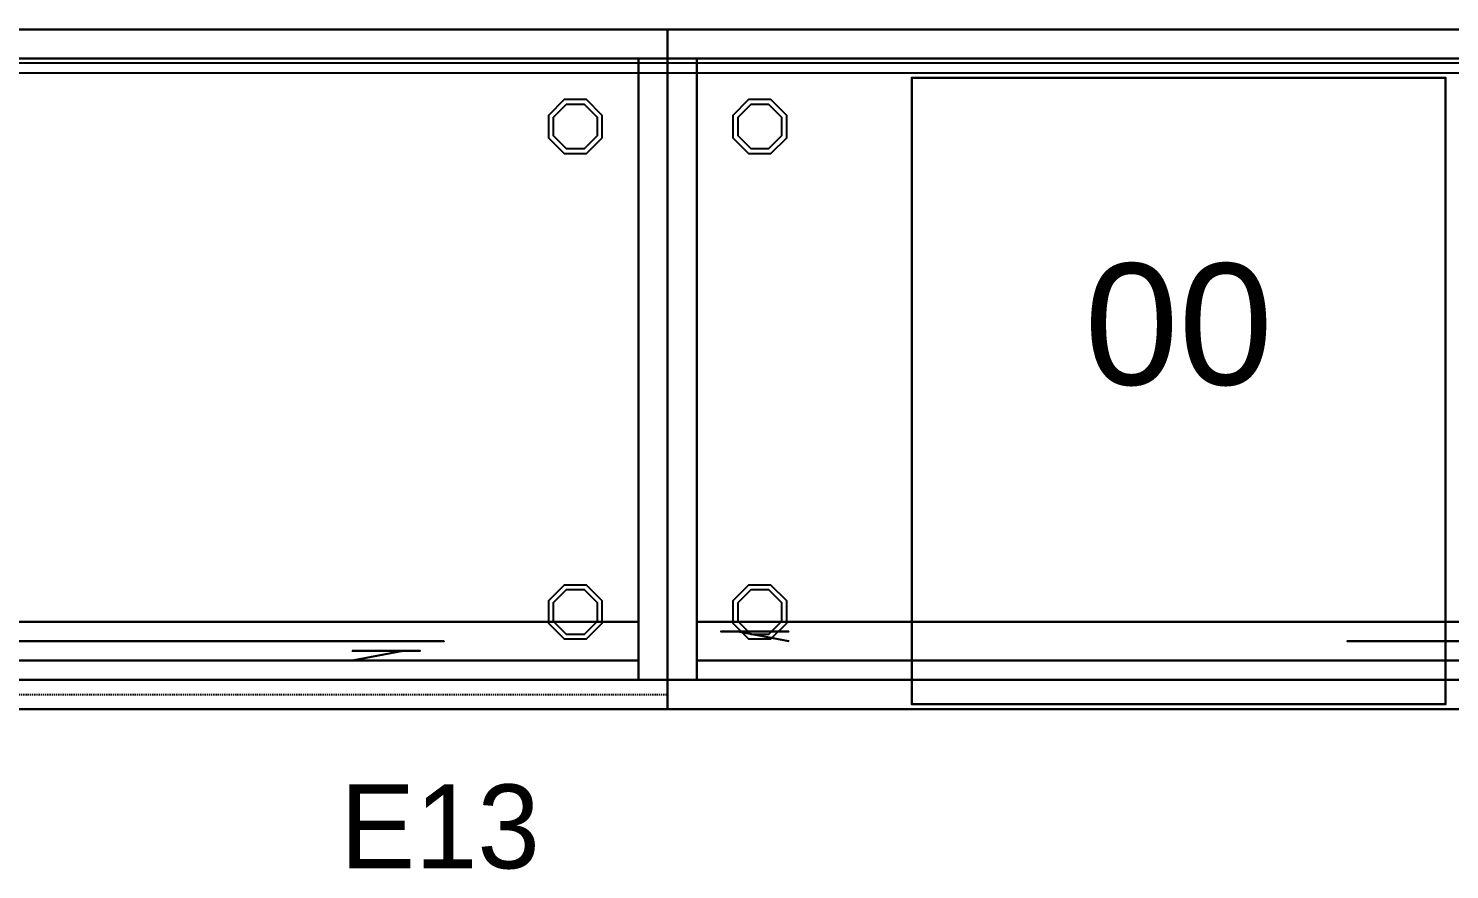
# Model space of a CAD drawing. Header units: millimetres. Extents: x 38967 to 51721, y 49836 to 53207.
# Drawn here: x 48869.7 to 49016.1, y 52231.2 to 52317.8 of the extents above; entities that cross this region are included whole.
import ezdxf
from ezdxf.enums import TextEntityAlignment as Align

# ---------------------------------------------------------------- set-up
doc = ezdxf.new("R2010")
doc.units = ezdxf.units.MM
doc.header["$LTSCALE"] = 5
doc.linetypes.add('NASCOSTA', pattern=[0.375, 0.25, -0.125])
for name, color, linetype in [('200-EquipBlack-3d', 250, 'Continuous'), ('200-EquipBorder-2d', 9, 'Continuous'), ('200-EquipID-2d', 7, 'Continuous'), ('200-EquipInternal-2d', 252, 'Continuous'), ('200-EquipSteel-3d', 9, 'Continuous'), ('HG-001 Duvar', 6, 'Continuous')]:
    doc.layers.add(name, color=color, linetype=linetype)
doc.layers.add('200-InsPoint-3D', color=3, linetype='Continuous', plot=False)
doc.styles.add('Arial', font='arial.ttf')
doc.styles.add('ROMANS', font='micross.ttf')
doc.styles.add('TAKSİM', font='GOTHIC.TTF', dxfattribs={"height": 20})

# ---------------------------------------------------------------- blocks, each defined once
blk = doc.blocks.new('MTN1810P')
at = {"layer": '200-EquipBlack-3d', "extrusion": (0, -1, 0)}
for points, elevation in [([(125, 525), (55, 525), (55, 725), (125, 725)], 620), ([(1475, 525), (1545, 525), (1545, 725), (1475, 725)], 640)]:
    blk.add_lwpolyline(points, close=True, dxfattribs=dict(at, elevation=elevation))
at = {"layer": '200-EquipBlack-3d'}
for points in [[(72.5, -620, 525), (72.5, -620, 725), (55, -620, 725), (55, -620, 525)], [(125, -630, 725), (125, -630, 525), (72.5, -620, 525), (72.5, -620, 725)], [(1475, -650, 725), (1475, -650, 525), (1527.5, -640, 525), (1527.5, -640, 725)], [(1527.5, -640, 525), (1527.5, -640, 725), (1545, -640, 725), (1545, -640, 525)]]:
    blk.add_3dface(points, dxfattribs=at)
at = {"layer": '200-EquipBorder-2d'}
blk.add_lwpolyline([(0, 0), (1800, 0), (1800, -700), (0, -700)], close=True, dxfattribs=at)
at = {"layer": '200-EquipInternal-2d'}
blk.add_line((0, -30), (1800, -30), dxfattribs=at)
at = {"layer": '200-EquipInternal-2d', "linetype": 'NASCOSTA'}
blk.add_lwpolyline([(0, -670), (900, -670), (900, -685), (1800, -685)], dxfattribs=at)
at = {"layer": '200-EquipSteel-3d'}
for p, q in [((0, -700, 850), (0, 0, 850)), ((1800, -700, 850), (1800, 0, 850)), ((0, -700, 900), (0, -45, 900)), ((1800, -700, 900), (1800, -45, 900))]:
    blk.add_line(p, q, dxfattribs=at)
at = {"layer": '200-EquipSteel-3d', "elevation": 50}
for points in [[(83.5, -72.3), (67.3, -88.5), (67.3, -111.5), (83.5, -127.7), (106.5, -127.7), (122.7, -111.5), (122.7, -88.5), (106.5, -72.3)], [(1693.5, -72.3), (1677.3, -88.5), (1677.3, -111.5), (1693.5, -127.7), (1716.5, -127.7), (1732.7, -111.5), (1732.7, -88.5), (1716.5, -72.3)], [(83.5, -572.3), (67.3, -588.5), (67.3, -611.5), (83.5, -627.7), (106.5, -627.7), (122.7, -611.5), (122.7, -588.5), (106.5, -572.3)], [(1693.5, -572.3), (1677.3, -588.5), (1677.3, -611.5), (1693.5, -627.7), (1716.5, -627.7), (1732.7, -611.5), (1732.7, -588.5), (1716.5, -572.3)]]:
    blk.add_lwpolyline(points, close=True, dxfattribs=at)
at = {"layer": '200-EquipSteel-3d'}
for points in [[(85.6, -77.3), (72.3, -90.6), (72.3, -109.4), (85.6, -122.7), (104.4, -122.7), (117.7, -109.4), (117.7, -90.6), (104.4, -77.3)], [(1695.6, -77.3), (1682.3, -90.6), (1682.3, -109.4), (1695.6, -122.7), (1714.4, -122.7), (1727.7, -109.4), (1727.7, -90.6), (1714.4, -77.3)], [(85.6, -577.3), (72.3, -590.6), (72.3, -609.4), (85.6, -622.7), (104.4, -622.7), (117.7, -609.4), (117.7, -590.6), (104.4, -577.3)], [(1695.6, -577.3), (1682.3, -590.6), (1682.3, -609.4), (1695.6, -622.7), (1714.4, -622.7), (1727.7, -609.4), (1727.7, -590.6), (1714.4, -577.3)]]:
    blk.add_lwpolyline(points, close=True, dxfattribs=at)
at = {"layer": '200-EquipSteel-3d', "extrusion": (0, -1, 0)}
for points, elevation in [([(30, 240), (920, 240), (920, 810), (30, 810)], 610), ([(1570, 240), (700, 240), (700, 810), (1570, 810)], 630)]:
    blk.add_lwpolyline(points, close=True, dxfattribs=dict(at, elevation=elevation))
at = {"layer": '200-EquipSteel-3d'}
for points in [[(1800, 0, 850), (1800, -700, 850), (0, -700, 850), (0, 0, 850)], [(1800, 0, 850), (1800, 0, 240), (0, 0, 240), (0, 0, 850)], [(0, -30, 1000), (1800, -30, 1000), (1800, 0, 1000), (0, 0, 1000)], [(0, 0, 1000), (0, 0, 850), (1800, 0, 850), (1800, 0, 1000)], [(1800, 0, 850), (1800, -30, 850), (1800, -30, 240), (1800, 0, 240)], [(0, -30, 240), (0, 0, 240), (0, 0, 850), (0, -30, 850)], [(0, 0, 850), (0, -30, 850), (1800, -30, 850), (1800, 0, 850)], [(1800, 0, 240), (1800, -30, 240), (0, -30, 240), (0, 0, 240)], [(0, -670, 200), (0, -30, 200), (0, -30, 850), (0, -670, 850)], [(0, -30, 200), (30, -30, 200), (30, -30, 850), (0, -30, 850)], [(0, -670, 200), (30, -670, 200), (30, -30, 200), (0, -30, 200)], [(0, -670, 850), (30, -670, 850), (30, -30, 850), (0, -30, 850)], [(0, -30, 850), (0, -30, 240), (1800, -30, 240), (1800, -30, 850)], [(0, -30, 1000), (1800, -30, 1000), (1800, -30, 915), (0, -30, 915)], [(0, -30, 915), (0, -34.4, 904.4), (1800, -34.4, 904.4), (1800, -30, 915)], [(0, -45, 900), (0, -34.4, 904.4), (1800, -34.4, 904.4), (1800, -45, 900)], [(30, -670, 200), (30, -30, 200), (30, -30, 850), (30, -670, 850)], [(30, -610, 530), (30, -30, 530), (1770, -30, 530), (1770, -610, 530)], [(1770, -30, 490), (30, -30, 490), (30, -30, 530), (1770, -30, 530)], [(30, -610, 490), (30, -30, 490), (30, -30, 530), (30, -610, 530)], [(30, -670, 240), (30, -30, 240), (1770, -30, 240), (1770, -670, 240)], [(1770, -670, 200), (1770, -30, 200), (30, -30, 200), (30, -670, 200)], [(30, -30, 200), (30, -30, 240), (1770, -30, 240), (1770, -30, 200)], [(1770, -670, 850), (1800, -670, 850), (1800, -30, 850), (1770, -30, 850)], [(1770, -670, 200), (1800, -670, 200), (1800, -30, 200), (1770, -30, 200)], [(1770, -30, 200), (1800, -30, 200), (1800, -30, 850), (1770, -30, 850)], [(1770, -670, 200), (1770, -30, 200), (1770, -30, 850), (1770, -670, 850)], [(1770, -610, 530), (1770, -610, 490), (1770, -30, 490), (1770, -30, 530)], [(1800, -670, 200), (1800, -30, 200), (1800, -30, 850), (1800, -670, 850)], [(1770, -610, 530), (30, -610, 530), (30, -610, 490), (1770, -610, 490)], [(30, -670, 810), (1770, -670, 810), (1770, -650, 810), (30, -650, 810)], [(30, -650, 850), (30, -650, 810), (1770, -650, 810), (1770, -650, 850)], [(1770, -650, 850), (1770, -670, 850), (30, -670, 850), (30, -650, 850)], [(0, -670, 200), (30, -670, 200), (30, -670, 850), (0, -670, 850)], [(1770, -670, 850), (1770, -670, 810), (30, -670, 810), (30, -670, 850)], [(30, -670, 850), (30, -670, 810), (1770, -670, 810), (1770, -670, 850)], [(30, -670, 850), (30, -670, 810), (1770, -670, 810), (1770, -670, 850)], [(1770, -670, 240), (1770, -670, 200), (30, -670, 200), (30, -670, 240)], [(1770, -670, 200), (1800, -670, 200), (1800, -670, 850), (1770, -670, 850)], [(1800, -700, 900), (0, -700, 900), (0, -700, 850), (1800, -700, 850)]]:
    blk.add_3dface(points, dxfattribs=at)
at = {"layer": '200-EquipSteel-3d', "invisible_edges": 15}
for points in [[(1800, 0, 900), (0, 0, 900), (0, -700, 900), (1800, -700, 900)], [(0, 0, 850), (0, -700, 850), (0, -700, 900), (0, 0, 900)], [(0, 0, 900), (0, 0, 1000), (0, -30, 1000), (0, -30, 900)], [(1800, 0, 850), (1800, -700, 850), (1800, -700, 900), (1800, 0, 900)], [(1800, 0, 900), (1800, 0, 1000), (1800, -30, 1000), (1800, -30, 900)], [(0, -30, 900), (0, -30, 915), (0, -34.4, 904.4), (0, -45, 900)], [(1800, -30, 900), (1800, -30, 915), (1800, -34.4, 904.4), (1800, -45, 900)], [(920, -630, 240), (125, -630, 525), (55, -630, 525), (30, -630, 240)], [(55, -630, 525), (30, -630, 240), (30, -630, 810), (55, -630, 725)], [(30, -630, 810), (55, -630, 725), (125, -630, 725), (920, -630, 810)], [(125, -630, 725), (920, -630, 810), (920, -630, 240), (125, -630, 525)], [(1475, -650, 725), (700, -650, 810), (700, -650, 240), (1475, -650, 525)], [(1570, -650, 810), (1545, -650, 725), (1475, -650, 725), (700, -650, 810)], [(700, -650, 240), (1475, -650, 525), (1545, -650, 525), (1570, -650, 240)], [(1545, -650, 525), (1570, -650, 240), (1570, -650, 810), (1545, -650, 725)]]:
    blk.add_3dface(points, dxfattribs=at)
at = {"layer": '200-InsPoint-3D'}
for p in [(0, 0), (1800, 0), (0, -700), (1800, -700)]:
    blk.add_point(p, dxfattribs=at)
blk.add_attdef('DISTANG', (0, 0), '', height=1, dxfattribs=at)
blk = doc.blocks.new('Sobstitute')
at = {"layer": '200-EquipBorder-2d', "color": 4}
blk.add_lwpolyline([(0, -1), (1, -1), (1, 0), (0, 0)], close=True, dxfattribs=at)
at = {"layer": '200-InsPoint-3D'}
for p in [(0, 0), (1, 0), (0, -1), (1, -1)]:
    blk.add_point(p, dxfattribs=at)
at = {"layer": '200-EquipSteel-3d'}
mesh = blk.add_polyface(dxfattribs=at)
corners = [(0, -1), (1, -1), (1, 0), (0, 0), (0, -1, 1), (1, -1, 1), (1, 0, 1), (0, 0, 1)]
mesh.append_faces([[corners[k] for k in face] for face in [(0, 3, 2, 1), (4, 5, 6, 7), (0, 1, 5, 4), (3, 7, 6, 2), (0, 4, 7, 3), (1, 2, 6, 5)]])
blk = doc.blocks.new('attrib')
at = {"layer": '200-EquipID-2d', "style": 'Arial'}
blk.add_attdef('POS', text='', height=2.5, dxfattribs=at).set_placement((0, 0, -1), align=Align.MIDDLE)
at = {"layer": '200-EquipID-2d', "style": 'ROMANS', "flags": 1}
for tag, p in [('ZONA', (0, -4.905, -2)), ('EQUIPMENTDATA', (0, -7.89, -2)), ('LONGDESCR', (0, -11.302, -2)), ('EQUIPMENTCONN', (0, -14.714, -2)), ('ACCESSORYDATA', (0, -18.552, -2)), ('ACCESSORYCONN', (0, -21.857, -2))]:
    blk.add_attdef(tag, text='', height=2.5, dxfattribs=at).set_placement(p, align=Align.CENTER)

msp = doc.modelspace()

# ---------------------------------------------------------------- linework, layer by layer
at = {"layer": 'HG-001 Duvar'}
msp.add_line((49131.34, 52317.74), (48573.34, 52317.74), dxfattribs=at)

# ---------------------------------------------------------------- block references
at = {"xscale": 0.1000000000003638, "yscale": 0.09999999999854481, "zscale": 0.1000000000003638}
msp.add_blockref('MTN1810P', (48755.54, 52317.74), dxfattribs=at)
msp.add_blockref('MTN1810P', (48935.54, 52317.74), dxfattribs=at).add_auto_attribs({'DISTANG': '1345.258714295223^I5.550455852153939'})
at = {"xscale": 55, "yscale": 64.5, "zscale": 50, "rotation": 180}
msp.add_blockref('Sobstitute', (49015.69, 52248.25), dxfattribs=at)
at = {"layer": '200-EquipID-2d'}
ref = msp.add_blockref('attrib', (48988.19, 52287.39), dxfattribs=dict(at, xscale=5, yscale=5, zscale=5))
ref.add_attrib('POS', '00', dxfattribs={"color": 7, "height": 12.5, "style": 'Arial'}).set_placement((48988.19, 52287.39, -5), align=Align.MIDDLE)

# ---------------------------------------------------------------- texts
at = {"style": 'TAKSİM'}
msp.add_text('E13', height=8.64, dxfattribs=at).set_placement((48912.1, 52231.33), align=Align.CENTER)

doc.saveas('drawing.dxf')
